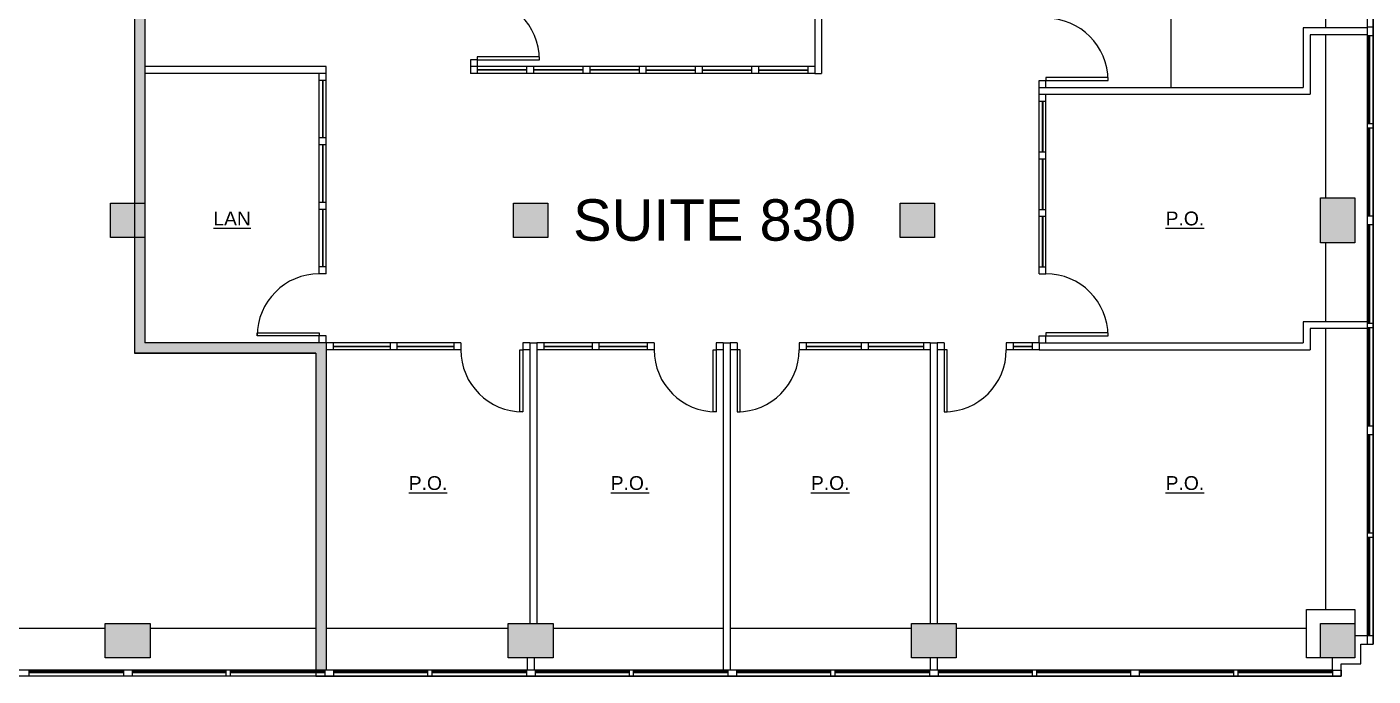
# Model space of a CAD drawing. Header units: inches. Extents: x 0 to 8116, y 4 to 1630.
# Drawn here: x 424 to 1204, y 231 to 607 of the extents above; entities that cross this region are included whole.
import ezdxf

# ---------------------------------------------------------------- set-up
doc = ezdxf.new("R2010")
doc.units = ezdxf.units.IN
doc.header["$MEASUREMENT"] = 0
doc.layers.add('0-BACKGROUND', color=7, linetype='Continuous')
doc.styles.add('ARCH-STYLE', font='arial.ttf')

# ---------------------------------------------------------------- blocks, each defined once
blk = doc.blocks.new('820block')
at = {"layer": '0-BACKGROUND'}
h = blk.add_hatch(color=256, dxfattribs=at)
h.paths.add_polyline_path([(486.493, 266.5), (492.493, 266.5), (492.493, 465.5), (486.493, 465.5)])
h.paths.add_polyline_path([(486.493, 179.503), (591.5, 179.503), (591.5, -3.997), (597.5, -3.997), (597.5, 185.503), (492.493, 185.503), (492.493, 246.5), (486.493, 246.5)])
h = blk.add_hatch(color=256, dxfattribs=at)
h.paths.add_polyline_path([(492.493, 246.5), (492.493, 266.5), (472.493, 266.5), (472.493, 246.5)])
h.paths.add_polyline_path([(725.993, 246.5), (725.993, 266.5), (705.993, 266.5), (705.993, 246.5)])
h.paths.add_polyline_path([(949.993, 266.5), (929.993, 266.5), (929.993, 246.5), (949.993, 246.5)])
h = blk.add_hatch(color=256, dxfattribs=at)
h.paths.add_polyline_path([(1173.493, 23), (1173.493, 3), (1193.493, 3), (1193.493, 23)])
h.paths.add_polyline_path([(1173.493, 243.5), (1193.493, 243.5), (1193.493, 269.5), (1173.493, 269.5)])
h = blk.add_hatch(color=256, dxfattribs=at)
h.paths.add_polyline_path([(936.5, 3), (962.5, 3), (962.5, 23), (936.5, 23)])
h.paths.add_polyline_path([(729, 3), (729, 23), (703, 23), (703, 3)])
h.paths.add_polyline_path([(495.5, 23), (469.5, 23), (469.5, 3), (495.5, 3)])
for p, q in [((1200.5, 1189.003), (1200.5, 15.992)), ((1204, 1192.503), (1204, 10.992)), ((880.5, 482.5), (880.5, 341.503)), ((1087, 333.503), (1087, 482.5)), ((486.493, 465.5), (486.493, 266.5)), ((492.493, 465.5), (492.493, 266.5)), ((1176.5, 462.5), (1176.5, 368)), ((884.5, 386.5), (884.5, 341.503)), ((1163.5, 368), (1163.5, 333.503)), ((1200.5, 368), (1163.5, 368)), ((1200.5, 368.5), (1204, 368.5)), ((1167.5, 364), (1167.5, 329.503)), ((1200.5, 364), (1167.5, 364)), ((1176.5, 364), (1176.5, 269.5)), ((1200.5, 363.5), (1204, 363.5)), ((1201.25, 363.5), (1201.25, 312.5)), ((1201.5, 363.5), (1201.5, 312.5)), ((1201.75, 363.5), (1201.75, 312.5)), ((1202, 363.5), (1202, 312.5)), ((597.5, 345.503), (492.493, 345.503)), ((597.5, 341.503), (597.5, 345.503)), ((685.019, 349.503), (681.019, 349.503)), ((681.019, 349.503), (681.019, 341.503)), ((880.5, 345.503), (681.019, 345.503)), ((685.019, 349.503), (685.019, 341.503)), ((713.599, 343.628), (685.019, 343.628)), ((713.599, 343.378), (685.019, 343.378)), ((713.599, 345.503), (713.599, 341.503)), ((717.599, 345.503), (717.599, 341.503)), ((746.179, 343.628), (717.599, 343.628)), ((746.179, 343.378), (717.599, 343.378)), ((746.179, 345.503), (746.179, 341.503)), ((750.179, 345.503), (750.179, 341.503)), ((778.76, 343.628), (750.179, 343.628)), ((778.76, 343.378), (750.179, 343.378)), ((778.76, 345.503), (778.76, 341.503)), ((782.76, 345.503), (782.76, 341.503)), ((782.76, 343.628), (811.34, 343.628)), ((782.76, 343.378), (811.34, 343.378)), ((811.34, 345.503), (811.34, 341.503)), ((815.34, 345.503), (815.34, 341.503)), ((815.34, 343.628), (843.92, 343.628)), ((815.34, 343.378), (843.92, 343.378)), ((843.92, 345.503), (843.92, 341.503)), ((847.92, 345.503), (847.92, 341.503)), ((847.92, 343.628), (876.5, 343.628)), ((847.92, 343.378), (876.5, 343.378)), ((876.5, 345.503), (876.5, 341.503)), ((597.5, 341.503), (492.493, 341.503)), ((593.5, 225.503), (593.5, 341.503)), ((597.5, 337.503), (593.5, 337.503)), ((595.375, 337.503), (595.375, 304.169)), ((595.625, 337.503), (595.625, 304.169)), ((597.5, 225.503), (597.5, 341.503)), ((880.5, 341.503), (681.019, 341.503)), ((880.5, 341.503), (884.5, 341.503)), ((1010.5, 333.503), (1010.5, 337.503)), ((1010.5, 337.503), (1014.5, 337.503)), ((1014.5, 333.503), (1014.5, 337.503)), ((1010.5, 333.503), (1163.5, 333.503)), ((1010.5, 329.503), (1010.5, 333.503)), ((1010.5, 329.503), (1167.5, 329.503)), ((1010.5, 225.503), (1010.5, 329.503)), ((1014.5, 225.503), (1014.5, 329.503)), ((1010.5, 325.503), (1014.5, 325.503)), ((1012.375, 325.503), (1012.375, 296.169)), ((1012.625, 325.503), (1012.625, 296.169)), ((1200.5, 312.5), (1204, 312.5)), ((597.5, 304.169), (593.5, 304.169)), ((1200.5, 310), (1204, 310)), ((1201.25, 310), (1201.25, 259)), ((1201.5, 310), (1201.5, 259)), ((1201.75, 310), (1201.75, 259)), ((1202, 310), (1202, 259)), ((597.5, 300.169), (593.5, 300.169)), ((595.375, 300.169), (595.375, 266.836)), ((595.625, 300.169), (595.625, 266.836)), ((1010.5, 296.169), (1014.5, 296.169)), ((1010.5, 292.169), (1014.5, 292.169)), ((1012.375, 292.169), (1012.375, 262.836)), ((1012.625, 292.169), (1012.625, 262.836)), ((597.5, 266.836), (593.5, 266.836)), ((597.5, 262.836), (593.5, 262.836)), ((595.375, 262.836), (595.375, 229.503)), ((595.625, 262.836), (595.625, 229.503)), ((1010.5, 262.836), (1014.5, 262.836)), ((1010.5, 258.836), (1014.5, 258.836)), ((1012.375, 258.836), (1012.375, 229.503)), ((1012.625, 258.836), (1012.625, 229.503)), ((1200.5, 259), (1204, 259)), ((1200.5, 254), (1204, 254)), ((1201.25, 254), (1201.25, 196.998)), ((1201.5, 254), (1201.5, 196.998)), ((1201.75, 254), (1201.75, 196.998)), ((1202, 254), (1202, 196.998)), ((486.493, 246.5), (486.493, 179.503)), ((492.493, 246.5), (492.493, 185.503)), ((1176.5, 243.5), (1176.5, 197.748)), ((597.5, 229.503), (593.5, 229.503)), ((1010.5, 229.503), (1014.5, 229.503)), ((597.5, 225.503), (593.5, 225.503)), ((1010.5, 225.503), (1014.5, 225.503)), ((1163.5, 197.748), (1163.5, 185.503)), ((1200.5, 197.748), (1163.5, 197.748)), ((1200.5, 196.998), (1204, 196.998)), ((593.5, 185.503), (593.5, 189.503)), ((597.5, 189.503), (593.5, 189.503)), ((597.5, 185.503), (597.5, 189.503)), ((1010.5, 185.503), (1010.5, 189.503)), ((1010.5, 189.503), (1014.5, 189.503)), ((1014.5, 185.503), (1014.5, 189.503)), ((1167.5, 193.748), (1167.5, 181.503)), ((1200.5, 193.748), (1167.5, 193.748)), ((1176.5, 193.748), (1176.5, 31.024)), ((1200.5, 194.498), (1204, 194.498)), ((1201.25, 194.498), (1201.25, 137.496)), ((1201.5, 194.498), (1201.5, 137.496)), ((1201.75, 194.498), (1201.75, 137.496)), ((1202, 194.498), (1202, 137.496)), ((591.5, 179.503), (486.493, 179.503)), ((603, 185.503), (492.493, 185.503)), ((597.5, 185.503), (492.493, 185.503)), ((591.5, 179.503), (591.5, -3.997)), ((597.5, 185.503), (597.5, -3.997)), ((675.5, 185.503), (597.5, 185.503)), ((675.5, 181.503), (597.5, 181.503)), ((601.5, 185.503), (601.5, 181.503)), ((601.5, 183.628), (634.5, 183.628)), ((601.5, 183.378), (634.5, 183.378)), ((634.5, 185.503), (634.5, 181.503)), ((638.5, 185.503), (638.5, 181.503)), ((638.5, 183.628), (671.5, 183.628)), ((638.5, 183.378), (671.5, 183.378)), ((671.5, 185.503), (671.5, 181.503)), ((675.5, 185.503), (675.5, 181.503)), ((715.5, 185.503), (711.5, 185.503)), ((711.5, 185.503), (711.5, 181.503)), ((715.5, 181.503), (711.5, 181.503)), ((715.5, 185.503), (715.5, 23)), ((715.5, 185.503), (719.5, 185.503)), ((719.5, 185.503), (719.5, 23)), ((787.5, 185.503), (719.5, 185.503)), ((719.5, 185.503), (719.5, 181.503)), ((787.5, 181.503), (719.5, 181.503)), ((723.5, 185.503), (723.5, 181.503)), ((723.5, 183.628), (751.5, 183.628)), ((723.5, 183.378), (751.5, 183.378)), ((751.5, 185.503), (751.5, 181.503)), ((755.5, 185.503), (755.5, 181.503)), ((755.5, 183.628), (783.5, 183.628)), ((755.5, 183.378), (783.5, 183.378)), ((783.5, 185.503), (783.5, 181.503)), ((787.5, 185.503), (787.5, 181.503)), ((827.5, 185.503), (823.5, 185.503)), ((823.5, 185.503), (823.5, 181.503)), ((827.5, 181.503), (823.5, 181.503)), ((827.5, 185.503), (827.5, -3.997)), ((827.5, 185.503), (831.5, 185.503)), ((831.5, 185.503), (831.5, -3.997)), ((835.5, 185.503), (831.5, 185.503)), ((835.5, 181.503), (831.5, 181.503)), ((835.5, 185.503), (835.5, 181.503)), ((947.5, 185.503), (871.5, 185.503)), ((871.5, 185.503), (871.5, 181.503)), ((947.5, 181.503), (871.5, 181.503)), ((875.5, 185.503), (875.5, 181.503)), ((875.5, 183.628), (907.5, 183.628)), ((875.5, 183.378), (907.5, 183.378)), ((907.5, 185.503), (907.5, 181.503)), ((911.5, 185.503), (911.5, 181.503)), ((911.5, 183.628), (943.5, 183.628)), ((911.5, 183.378), (943.5, 183.378)), ((943.5, 185.503), (943.5, 181.503)), ((947.5, 185.503), (947.5, 23)), ((947.5, 185.503), (951.5, 185.503)), ((951.5, 185.503), (951.5, 23)), ((955.5, 185.503), (951.5, 185.503)), ((955.5, 181.503), (951.5, 181.503)), ((955.5, 185.503), (955.5, 181.503)), ((1010.5, 185.503), (991.5, 185.503)), ((991.5, 185.503), (991.5, 181.503)), ((1010.5, 181.503), (991.5, 181.503)), ((995.5, 185.503), (995.5, 181.503)), ((995.5, 183.628), (1006.5, 183.628)), ((995.5, 183.378), (1006.5, 183.378)), ((1006.5, 185.503), (1006.5, 181.503)), ((1010.5, 185.503), (1010.5, 181.503)), ((1010.5, 185.503), (1163.5, 185.503)), ((1010.5, 181.503), (1167.5, 181.503)), ((1200.5, 137.496), (1204, 137.496)), ((1200.5, 132.496), (1204, 132.496)), ((1201.25, 132.496), (1201.25, 75.494)), ((1201.5, 132.496), (1201.5, 75.494)), ((1201.75, 132.496), (1201.75, 75.494)), ((1202, 132.496), (1202, 75.494)), ((1200.5, 75.494), (1204, 75.494)), ((1200.5, 72.994), (1204, 72.994)), ((1201.25, 72.994), (1201.25, 15.992)), ((1201.5, 72.994), (1201.5, 15.992)), ((1201.75, 72.994), (1201.75, 15.992)), ((1202, 72.994), (1202, 15.992)), ((469.5, 20.014), (262, 20.014)), ((591.5, 20.014), (495.5, 20.014)), ((703, 20.014), (597.5, 20.014)), ((827.5, 20.014), (729, 20.014)), ((936.5, 20.014), (831.5, 20.014)), ((1165.507, 20.014), (962.5, 20.014)), ((1193.493, 15.992), (1200.5, 15.992)), ((1200.5, 15.992), (1200.5, 10.992)), ((1200.5, 15.992), (1204, 15.992)), ((1197, -0.497), (1197, 10.992)), ((1197, 10.992), (1200.5, 10.992)), ((1200.5, 10.992), (1204, 10.992)), ((714, 3), (714, -3.997)), ((718, 3), (718, -3.997)), ((947.5, 3), (947.5, -3.997)), ((951.5, 3), (951.5, -3.997)), ((1180.503, -3.997), (1180.503, 3)), ((1185.503, -7.497), (13, -7.497)), ((1180.503, -3.997), (18, -3.997)), ((427.623, -7.497), (372.339, -7.497)), ((425.375, -7.497), (425.375, -3.997)), ((425.375, -4.747), (480, -4.747)), ((425.375, -4.997), (480, -4.997)), ((425.375, -5.247), (480, -5.247)), ((425.375, -5.247), (480, -5.247)), ((425.375, -5.497), (480, -5.497)), ((485.907, -7.497), (430.623, -7.497)), ((480, -3.997), (480, -7.497)), ((485, -3.997), (485, -7.497)), ((485, -4.747), (539.625, -4.747)), ((485, -4.997), (539.625, -4.997)), ((485, -5.247), (539.625, -5.247)), ((485, -5.247), (539.625, -5.247)), ((485, -5.497), (539.625, -5.497)), ((544.191, -7.497), (488.907, -7.497)), ((539.625, -7.497), (539.625, -3.997)), ((542.125, -7.497), (542.125, -3.997)), ((542.125, -4.747), (596.75, -4.747)), ((542.125, -4.997), (596.75, -4.997)), ((542.125, -5.247), (596.75, -5.247)), ((542.125, -5.247), (596.75, -5.247)), ((542.125, -5.497), (596.75, -5.497)), ((547.191, -7.497), (544.191, -7.497)), ((602.474, -7.497), (547.191, -7.497)), ((596.75, -3.997), (596.75, -7.497)), ((601.75, -3.997), (601.75, -7.497)), ((601.75, -4.747), (656.375, -4.747)), ((601.75, -4.997), (656.375, -4.997)), ((601.75, -5.247), (656.375, -5.247)), ((601.75, -5.247), (656.375, -5.247)), ((601.75, -5.497), (656.375, -5.497)), ((660.758, -7.497), (605.474, -7.497)), ((656.375, -7.497), (656.375, -3.997)), ((658.875, -7.497), (658.875, -3.997)), ((658.875, -4.747), (713.5, -4.747)), ((658.875, -4.997), (713.5, -4.997)), ((658.875, -5.247), (713.5, -5.247)), ((658.875, -5.247), (713.5, -5.247)), ((658.875, -5.497), (713.5, -5.497)), ((663.758, -7.497), (660.758, -7.497)), ((719.042, -7.497), (663.758, -7.497)), ((713.5, -3.997), (713.5, -7.497)), ((718.5, -3.997), (718.5, -7.497)), ((718.5, -4.747), (773.125, -4.747)), ((718.5, -4.997), (773.125, -4.997)), ((718.5, -5.247), (773.125, -5.247)), ((718.5, -5.247), (773.125, -5.247)), ((718.5, -5.497), (773.125, -5.497)), ((777.326, -7.497), (722.042, -7.497)), ((773.125, -7.497), (773.125, -3.997)), ((775.625, -7.497), (775.625, -3.997)), ((775.625, -4.747), (830.25, -4.747)), ((775.625, -4.997), (830.25, -4.997)), ((775.625, -5.247), (830.25, -5.247)), ((775.625, -5.247), (830.25, -5.247)), ((775.625, -5.497), (830.25, -5.497)), ((780.326, -7.497), (777.326, -7.497)), ((835.61, -7.497), (780.326, -7.497)), ((830.25, -3.997), (830.25, -7.497)), ((835.25, -3.997), (835.25, -7.497)), ((835.25, -4.747), (889.875, -4.747)), ((835.25, -4.997), (889.875, -4.997)), ((835.25, -5.247), (889.875, -5.247)), ((835.25, -5.247), (889.875, -5.247)), ((835.25, -5.497), (889.875, -5.497)), ((838.61, -7.497), (835.61, -7.497)), ((893.893, -7.497), (838.61, -7.497)), ((889.875, -7.497), (889.875, -3.997)), ((892.375, -7.497), (892.375, -3.997)), ((892.375, -4.747), (947, -4.747)), ((892.375, -4.997), (947, -4.997)), ((892.375, -5.247), (947, -5.247)), ((892.375, -5.247), (947, -5.247)), ((892.375, -5.497), (947, -5.497)), ((947, -3.997), (947, -7.497)), ((952, -3.997), (952, -7.497)), ((952, -4.747), (1006.625, -4.747)), ((952, -4.997), (1006.625, -4.997)), ((952, -5.247), (1006.625, -5.247)), ((952, -5.247), (1006.625, -5.247)), ((952, -5.497), (1006.625, -5.497)), ((1006.626, -7.497), (1006.626, -3.997)), ((1009.126, -7.497), (1009.126, -3.997)), ((1009.126, -4.747), (1063.751, -4.747)), ((1009.126, -4.997), (1063.751, -4.997)), ((1009.126, -5.247), (1063.751, -5.247)), ((1009.126, -5.247), (1063.751, -5.247)), ((1009.126, -5.497), (1063.751, -5.497)), ((1063.752, -7.497), (1063.752, -3.997)), ((1068.752, -7.497), (1068.752, -3.997)), ((1068.752, -4.747), (1123.377, -4.747)), ((1068.752, -4.997), (1123.377, -4.997)), ((1068.752, -5.247), (1123.377, -5.247)), ((1068.752, -5.247), (1123.377, -5.247)), ((1068.752, -5.497), (1123.377, -5.497)), ((1123.378, -7.497), (1123.378, -3.997)), ((1125.878, -7.497), (1125.878, -3.997)), ((1125.878, -4.747), (1180.503, -4.747)), ((1125.878, -4.997), (1180.503, -4.997)), ((1125.878, -5.247), (1180.503, -5.247)), ((1125.878, -5.247), (1180.503, -5.247)), ((1125.878, -5.497), (1180.503, -5.497)), ((1180.503, -3.997), (1185.503, -3.997)), ((1180.503, -3.997), (1180.503, -7.497)), ((1185.503, -0.497), (1197, -0.497)), ((1185.503, -3.997), (1185.503, -0.497)), ((1185.503, -3.997), (1185.503, -7.497))]:
    blk.add_line(p, q, dxfattribs=at)
for points in [[(589.019, 488.5), (486.493, 488.5), (486.493, 179.503), (591.5, 179.503), (591.5, -7.497), (1185.503, -7.497), (1185.503, -0.497), (1197, -0.497), (1197, 10.992), (1204, 10.992), (1204, 475.5), (1183.493, 475.5), (1183.493, 485.5), (589.019, 485.5)], [(685.019, 349.503), (721.019, 349.503), (721.019, 351.253), (685.019, 351.253)], [(1014.5, 337.503), (1050.5, 337.503), (1050.5, 339.253), (1014.5, 339.253)], [(492.493, 246.5), (472.493, 246.5), (472.493, 266.5), (492.493, 266.5)], [(725.993, 246.5), (705.993, 246.5), (705.993, 266.5), (725.993, 266.5)], [(949.993, 246.5), (929.993, 246.5), (929.993, 266.5), (949.993, 266.5)], [(1193.493, 243.5), (1173.493, 243.5), (1173.493, 269.5), (1193.493, 269.5)], [(593.5, 189.503), (557.5, 189.503), (557.5, 191.253), (593.5, 191.253)], [(1014.5, 189.503), (1050.5, 189.503), (1050.5, 191.253), (1014.5, 191.253)], [(711.5, 181.503), (711.5, 145.503), (709.75, 145.503), (709.75, 181.503)], [(823.5, 181.503), (823.5, 145.503), (821.75, 145.503), (821.75, 181.503)], [(835.5, 181.503), (835.5, 145.503), (837.25, 145.503), (837.25, 181.503)], [(955.5, 181.503), (955.5, 145.503), (957.25, 145.503), (957.25, 181.503)], [(1193.493, 3), (1165.507, 3), (1165.507, 31.024), (1193.493, 31.024)], [(495.5, 3), (469.5, 3), (469.5, 23), (495.5, 23)], [(729, 3), (703, 3), (703, 23), (729, 23)], [(962.5, 3), (936.5, 3), (936.5, 23), (962.5, 23)], [(1193.493, 3), (1173.493, 3), (1173.493, 23), (1193.493, 23)]]:
    blk.add_lwpolyline(points, close=True, dxfattribs=at)
for centre, start, end in [((685.019, 349.503), 0, 90), ((1014.5, 337.503), 0, 90), ((593.5, 189.503), 90, 180), ((1014.5, 189.503), 0, 90), ((711.5, 181.503), 180, 270), ((823.5, 181.503), 180, 270), ((835.5, 181.503), 270, 0), ((955.5, 181.503), 270, 0)]:
    blk.add_arc(centre, 36, start, end, dxfattribs=at)
at = {"layer": '0-BACKGROUND', "attachment_point": 5, "style": 'ARCH-STYLE'}
for s, insert, char_height, width in [('SUITE 830', (822.493, 256.5), 24, 690.6875), ('{\\LLAN}', (542.996, 257.503), 8, 54), ('{\\LP.O.}', (1095, 257.503), 8, 54), ('{\\LP.O.}', (656.5, 104.251), 8, 54), ('{\\LP.O.}', (773.5, 104.251), 8, 54), ('{\\LP.O.}', (889.5, 104.251), 8, 54), ('{\\LP.O.}', (1095, 104.251), 8, 54)]:
    blk.add_mtext(s, dxfattribs=dict(at, insert=insert, char_height=char_height, width=width))

msp = doc.modelspace()

# ---------------------------------------------------------------- block references
msp.add_blockref('820block', (0, 238.523))

doc.saveas('drawing.dxf')
